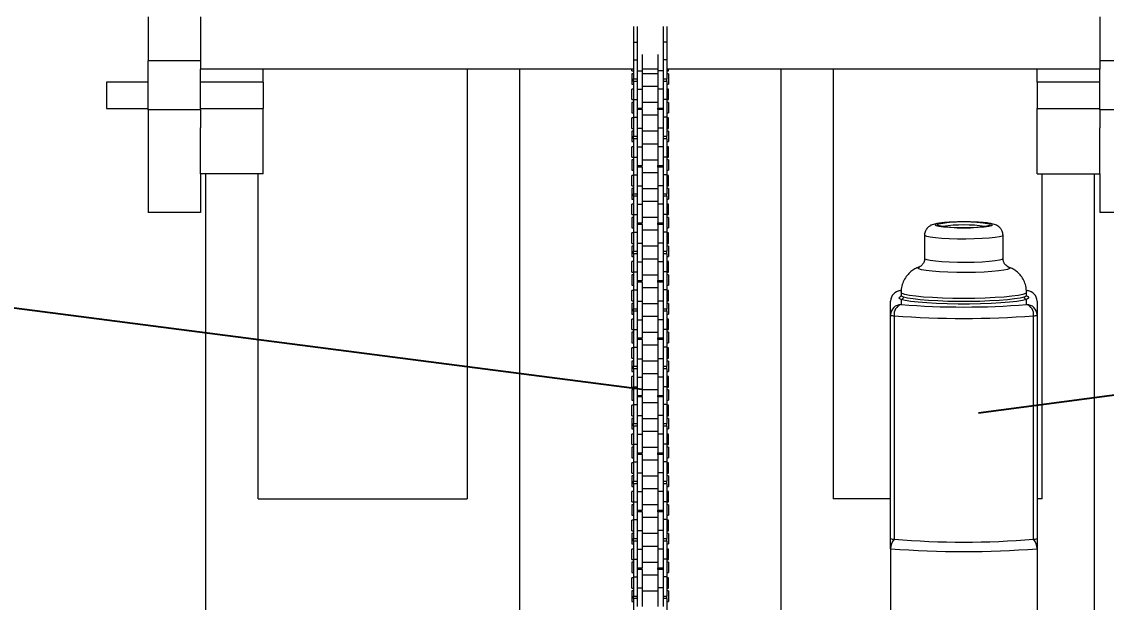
# Model space of a CAD drawing. Header units: millimetres. Extents: x -250 to 3947, y -1468 to 870.
# Drawn here: x -65.5 to 38.3, y 557.5 to 613.1 of the extents above; entities that cross this region are included whole.
import ezdxf

# ---------------------------------------------------------------- set-up
doc = ezdxf.new("R2010")
doc.units = ezdxf.units.MM
doc.header["$PDSIZE"] = -1
doc.styles.get("Standard").update_dxf_attribs({"font": 'times_0.ttf'})
doc.dimstyles.new('ISO-25', dxfattribs={"dimtxt": 2.5, "dimasz": 2.5, "dimexe": 1.25, "dimexo": 0.625, "dimtad": 1, "dimtxsty": 'Standard', "dimcen": 2.5, "dimadec": 0, "dimazin": 0, "dimtfac": 1, "dimtmove": 0, "dimatfit": 3, "dimfxl": 1, "dimarcsym": 0})

# ---------------------------------------------------------------- blocks, each defined once
blk = doc.blocks.new('*D6')
at = {"color": 0, "lineweight": -2}
for p, q in [((-46.86, 747.41), (239.99, 747.41)), ((238.99, 744.11), (238.99, 631.12)), ((238.99, 510.71), (238.99, 623.71)), ((-46.86, 507.41), (239.99, 507.41))]:
    blk.add_line(p, q, dxfattribs=at)
at = {"color": 0}
for points in [[(238.44, 744.11), (239.54, 744.11), (238.99, 747.41)], [(238.44, 510.71), (239.54, 510.71), (238.99, 507.41)]]:
    blk.add_solid(points, dxfattribs=at)
at = {"layer": 'Defpoints', "color": 0}
for p in [(-47.86, 747.41), (238.99, 747.41), (-47.86, 507.41)]:
    blk.add_point(p, dxfattribs=at)
at = {"color": 0, "insert": (238.99, 627.41), "char_height": 3.5, "attachment_point": 5}
blk.add_mtext('1200,00', dxfattribs=at)

msp = doc.modelspace()

# ---------------------------------------------------------------- linework, layer by layer
at = {"color": 7, "linetype": 'Continuous', "lineweight": 15}
for p, q in [((-53.3617, 613.5118), (-53.3617, 609.3134)), ((-48.3617, 613.5118), (-48.3617, 608.5118)), ((37.6383, 613.5118), (37.6383, 608.5118)), ((-6.9617, 612.5959), (-6.9617, 611.1062)), ((-6.6117, 612.5959), (-6.6117, 611.1062)), ((-4.1117, 612.5959), (-4.1117, 611.1062)), ((-3.7617, 612.5959), (-3.7617, 611.1062)), ((-6.9617, 611.1062), (-6.6117, 611.1062)), ((-6.9617, 611.1062), (-6.9617, 609.4127)), ((-6.6117, 611.1062), (-6.6117, 609.6127)), ((-3.7617, 611.1062), (-4.1117, 611.1062)), ((-4.1117, 611.1062), (-4.1117, 609.6127)), ((-3.7617, 611.1062), (-3.7617, 609.4127)), ((-48.3617, 609.3134), (-53.3617, 609.3134)), ((-53.3617, 604.615), (-53.3617, 609.3134)), ((-6.9617, 609.4127), (-6.9617, 607.5949)), ((-6.9617, 609.4127), (-6.6117, 609.4127)), ((-6.6117, 609.6127), (-6.6117, 608.3585)), ((-6.1117, 609.9077), (-6.1117, 608.3585)), ((-4.6117, 609.9077), (-4.6117, 608.3585)), ((-4.1117, 609.6127), (-4.1117, 608.3585)), ((-3.7617, 609.4127), (-4.1117, 609.4127)), ((-3.7617, 609.4127), (-3.7617, 607.5949)), ((42.6383, 609.3134), (37.6383, 609.3134)), ((-48.3617, 604.615), (-48.3617, 608.5118)), ((-6.9617, 608.5118), (-48.3617, 608.5118)), ((-42.3617, 607.2618), (-42.3617, 608.5118)), ((-22.8617, 608.5118), (-22.8617, 567.4115)), ((-17.8617, 608.5118), (-17.8617, 548.1589)), ((-7.1117, 608.3449), (-7.1117, 608.5118)), ((-7.1117, 608.3449), (-6.9617, 608.3449)), ((-6.9617, 608.0797), (-7.1117, 608.0797)), ((-7.1117, 608.0797), (-7.1117, 607.0797)), ((-6.6117, 608.3585), (-6.1117, 608.3585)), ((-6.6117, 608.3585), (-6.6117, 606.5813)), ((-4.6117, 608.5118), (-6.1117, 608.5118)), ((-6.1117, 608.3585), (-6.1117, 606.5813)), ((-6.1117, 608.0949), (-4.6117, 608.0949)), ((-4.1117, 608.3585), (-4.6117, 608.3585)), ((-4.6117, 608.3585), (-4.6117, 606.5813)), ((-4.1117, 608.3585), (-4.1117, 606.5813)), ((37.6383, 608.5118), (-3.7617, 608.5118)), ((-3.7617, 608.3449), (-3.6117, 608.3449)), ((-3.6117, 608.0797), (-3.7617, 608.0797)), ((-3.6117, 608.3449), (-3.6117, 608.5118)), ((-3.6117, 608.0797), (-3.6117, 607.0797)), ((7.1383, 608.5118), (7.1383, 548.1589)), ((12.1383, 608.5118), (12.1383, 567.4115)), ((31.6383, 607.2618), (31.6383, 608.5118)), ((37.6383, 604.615), (37.6383, 608.5118)), ((-53.3617, 607.2618), (-57.3617, 607.2618)), ((-57.3617, 607.2618), (-57.3617, 604.7618)), ((-42.3617, 607.2618), (-48.3617, 607.2618)), ((-42.3617, 607.2618), (-42.3617, 604.7618)), ((-7.1117, 607.0797), (-6.9617, 607.0797)), ((-6.9617, 607.5949), (-6.6117, 607.5949)), ((-6.9617, 607.3449), (-6.9617, 607.5949)), ((-6.6117, 607.3449), (-6.9617, 607.3449)), ((-6.9617, 607.3449), (-6.9617, 605.6062)), ((-4.6117, 606.8449), (-6.1117, 606.8449)), ((-4.1117, 607.5949), (-3.7617, 607.5949)), ((-3.7617, 607.3449), (-4.1117, 607.3449)), ((-3.7617, 607.3449), (-3.7617, 607.5949)), ((-3.7617, 607.3449), (-3.7617, 605.6062)), ((-3.7617, 607.0797), (-3.6117, 607.0797)), ((37.6383, 607.2618), (31.6383, 607.2618)), ((31.6383, 607.2618), (31.6383, 604.7618)), ((-6.9617, 606.5949), (-7.1117, 606.5949)), ((-7.1117, 605.5949), (-7.1117, 606.5949)), ((-6.6117, 606.5813), (-6.6117, 605.3354)), ((-6.6117, 606.5813), (-6.1117, 606.5813)), ((-6.1117, 606.5813), (-6.1117, 604.7949)), ((-4.1117, 606.5813), (-4.6117, 606.5813)), ((-4.6117, 606.5813), (-4.6117, 604.7949)), ((-4.1117, 606.5813), (-4.1117, 605.3354)), ((-3.6117, 606.5949), (-3.7617, 606.5949)), ((-3.6117, 605.5949), (-3.6117, 606.5949)), ((-57.3617, 604.7618), (-53.3617, 604.7618)), ((-48.3617, 604.7618), (-42.3617, 604.7618)), ((-42.3617, 598.5118), (-42.3617, 604.7618)), ((-7.1117, 605.5949), (-6.9617, 605.5949)), ((-6.9617, 605.3297), (-7.1117, 605.3297)), ((-7.1117, 605.3297), (-7.1117, 604.3297)), ((-6.9617, 605.6062), (-6.6117, 605.6062)), ((-6.9617, 605.6062), (-6.9617, 603.9127)), ((-6.6117, 605.3354), (-6.6117, 604.1127)), ((-6.6117, 604.7949), (-6.1117, 604.7949)), ((-6.1117, 605.3449), (-4.6117, 605.3449)), ((-6.1117, 604.6449), (-6.1117, 604.7949)), ((-4.6117, 604.7949), (-4.1117, 604.7949)), ((-4.6117, 604.6449), (-4.6117, 604.7949)), ((-3.7617, 605.6062), (-4.1117, 605.6062)), ((-4.1117, 605.3354), (-4.1117, 604.1127)), ((-3.7617, 605.6062), (-3.7617, 603.9127)), ((-3.7617, 605.5949), (-3.6117, 605.5949)), ((-3.6117, 605.3297), (-3.7617, 605.3297)), ((-3.6117, 605.3297), (-3.6117, 604.3297)), ((31.6383, 604.7618), (37.6383, 604.7618)), ((31.6383, 598.5118), (31.6383, 604.7618)), ((-48.3617, 604.615), (-53.3617, 604.615)), ((-53.3617, 604.615), (-53.3617, 594.798)), ((-48.3617, 604.615), (-48.3617, 602.8964)), ((-7.1117, 604.3297), (-6.9617, 604.3297)), ((-6.9617, 603.8449), (-7.1117, 603.8449)), ((-7.1117, 602.8449), (-7.1117, 603.8449)), ((-6.9617, 603.9127), (-6.9617, 602.0949)), ((-6.9617, 603.9127), (-6.6117, 603.9127)), ((-6.1117, 604.6449), (-6.6117, 604.6449)), ((-6.6117, 604.1127), (-6.6117, 602.8585)), ((-6.1117, 604.6449), (-6.1117, 602.8585)), ((-4.6117, 604.0949), (-6.1117, 604.0949)), ((-4.1117, 604.6449), (-4.6117, 604.6449)), ((-4.6117, 604.6449), (-4.6117, 602.8585)), ((-4.1117, 604.1127), (-4.1117, 602.8585)), ((-3.7617, 603.9127), (-4.1117, 603.9127)), ((-3.7617, 604.3297), (-3.6117, 604.3297)), ((-3.7617, 603.9127), (-3.7617, 602.0949)), ((-3.6117, 603.8449), (-3.7617, 603.8449)), ((-3.6117, 602.8449), (-3.6117, 603.8449)), ((42.6383, 604.615), (37.6383, 604.615)), ((37.6383, 604.615), (37.6383, 602.8964)), ((-48.3617, 598.5118), (-48.3617, 602.8964)), ((-7.1117, 602.8449), (-6.9617, 602.8449)), ((-6.6117, 602.8585), (-6.1117, 602.8585)), ((-6.6117, 602.8585), (-6.6117, 601.0813)), ((-6.1117, 602.8585), (-6.1117, 601.0813)), ((-4.1117, 602.8585), (-4.6117, 602.8585)), ((-4.6117, 602.8585), (-4.6117, 601.0813)), ((-4.1117, 602.8585), (-4.1117, 601.0813)), ((-3.7617, 602.8449), (-3.6117, 602.8449)), ((37.6383, 598.5118), (37.6383, 602.8964)), ((-6.9617, 602.5822), (-7.1117, 602.5822)), ((-7.1117, 602.5822), (-7.1117, 601.5822)), ((-6.9617, 602.0949), (-6.6117, 602.0949)), ((-6.9617, 601.8449), (-6.9617, 602.0949)), ((-6.6117, 601.8449), (-6.9617, 601.8449)), ((-6.9617, 601.8449), (-6.9617, 600.1061)), ((-6.1117, 602.5949), (-4.6117, 602.5949)), ((-4.1117, 602.0949), (-3.7617, 602.0949)), ((-3.7617, 601.8449), (-4.1117, 601.8449)), ((-3.6117, 602.5822), (-3.7617, 602.5822)), ((-3.7617, 601.8449), (-3.7617, 602.0949)), ((-3.7617, 601.8449), (-3.7617, 600.1061)), ((-3.6117, 602.5822), (-3.6117, 601.5822)), ((-7.1117, 601.5822), (-6.9617, 601.5822)), ((-6.9617, 601.0949), (-7.1117, 601.0949)), ((-7.1117, 600.0949), (-7.1117, 601.0949)), ((-6.6117, 601.0813), (-6.6117, 599.8354)), ((-6.6117, 601.0813), (-6.1117, 601.0813)), ((-4.6117, 601.3449), (-6.1117, 601.3449)), ((-6.1117, 601.0813), (-6.1117, 599.2949)), ((-4.1117, 601.0813), (-4.6117, 601.0813)), ((-4.6117, 601.0813), (-4.6117, 599.2949)), ((-4.1117, 601.0813), (-4.1117, 599.8354)), ((-3.7617, 601.5822), (-3.6117, 601.5822)), ((-3.6117, 601.0949), (-3.7617, 601.0949)), ((-3.6117, 600.0949), (-3.6117, 601.0949)), ((-7.1117, 600.0949), (-6.9617, 600.0949)), ((-6.9617, 599.8322), (-7.1117, 599.8322)), ((-7.1117, 599.8322), (-7.1117, 598.8322)), ((-6.9617, 600.1061), (-6.6117, 600.1061)), ((-6.9617, 600.1061), (-6.9617, 598.4127)), ((-6.6117, 599.8354), (-6.6117, 598.6127)), ((-6.1117, 599.8449), (-4.6117, 599.8449)), ((-3.7617, 600.1061), (-4.1117, 600.1061)), ((-4.1117, 599.8354), (-4.1117, 598.6127)), ((-3.7617, 600.1061), (-3.7617, 598.4127)), ((-3.7617, 600.0949), (-3.6117, 600.0949)), ((-3.6117, 599.8322), (-3.7617, 599.8322)), ((-3.6117, 599.8322), (-3.6117, 598.8322)), ((-7.1117, 598.8322), (-6.9617, 598.8322)), ((-6.6117, 599.2949), (-6.1117, 599.2949)), ((-6.1117, 599.1449), (-6.6117, 599.1449)), ((-6.6117, 598.6127), (-6.6117, 597.3586)), ((-6.1117, 599.1449), (-6.1117, 599.2949)), ((-6.1117, 599.1449), (-6.1117, 597.3586)), ((-4.6117, 598.5949), (-6.1117, 598.5949)), ((-4.6117, 599.2949), (-4.1117, 599.2949)), ((-4.6117, 599.1449), (-4.6117, 599.2949)), ((-4.1117, 599.1449), (-4.6117, 599.1449)), ((-4.6117, 599.1449), (-4.6117, 597.3586)), ((-4.1117, 598.6127), (-4.1117, 597.3586)), ((-3.7617, 598.8322), (-3.6117, 598.8322)), ((-48.3617, 598.5118), (-48.3617, 594.798)), ((-42.3617, 598.5118), (-48.3617, 598.5118)), ((-47.8617, 507.4115), (-47.8617, 598.5118)), ((-42.8617, 567.4115), (-42.8617, 598.5118)), ((-6.9617, 598.3449), (-7.1117, 598.3449)), ((-7.1117, 597.3449), (-7.1117, 598.3449)), ((-6.9617, 598.4127), (-6.9617, 596.5949)), ((-6.9617, 598.4127), (-6.6117, 598.4127)), ((-3.7617, 598.4127), (-4.1117, 598.4127)), ((-3.7617, 598.4127), (-3.7617, 596.5949)), ((-3.6117, 598.3449), (-3.7617, 598.3449)), ((-3.6117, 597.3449), (-3.6117, 598.3449)), ((31.6383, 598.5118), (37.6383, 598.5118)), ((32.1383, 567.4115), (32.1383, 598.5118)), ((37.1383, 543.1666), (37.1383, 598.5118)), ((37.6383, 598.5118), (37.6383, 594.798)), ((-7.1117, 597.3449), (-6.9617, 597.3449)), ((-6.9617, 597.0822), (-7.1117, 597.0822)), ((-7.1117, 597.0822), (-7.1117, 596.0822)), ((-6.9617, 596.5949), (-6.6117, 596.5949)), ((-6.9617, 596.3449), (-6.9617, 596.5949)), ((-6.6117, 597.3586), (-6.1117, 597.3586)), ((-6.6117, 597.3586), (-6.6117, 595.5813)), ((-6.1117, 597.3586), (-6.1117, 595.5813)), ((-6.1117, 597.0949), (-4.6117, 597.0949)), ((-4.1117, 597.3586), (-4.6117, 597.3586)), ((-4.6117, 597.3586), (-4.6117, 595.5813)), ((-4.1117, 597.3586), (-4.1117, 595.5813)), ((-4.1117, 596.5949), (-3.7617, 596.5949)), ((-3.7617, 597.3449), (-3.6117, 597.3449)), ((-3.6117, 597.0822), (-3.7617, 597.0822)), ((-3.7617, 596.3449), (-3.7617, 596.5949)), ((-3.6117, 597.0822), (-3.6117, 596.0822)), ((-7.1117, 596.0822), (-6.9617, 596.0822)), ((-6.9617, 595.5949), (-7.1117, 595.5949)), ((-7.1117, 594.5949), (-7.1117, 595.5949)), ((-6.6117, 596.3449), (-6.9617, 596.3449)), ((-6.9617, 596.3449), (-6.9617, 594.6061)), ((-6.6117, 595.5813), (-6.6117, 594.3354)), ((-6.6117, 595.5813), (-6.1117, 595.5813)), ((-4.6117, 595.8449), (-6.1117, 595.8449)), ((-6.1117, 595.5813), (-6.1117, 593.7949)), ((-4.1117, 595.5813), (-4.6117, 595.5813)), ((-4.6117, 595.5813), (-4.6117, 593.7949)), ((-3.7617, 596.3449), (-4.1117, 596.3449)), ((-4.1117, 595.5813), (-4.1117, 594.3354)), ((-3.7617, 596.3449), (-3.7617, 594.6061)), ((-3.7617, 596.0822), (-3.6117, 596.0822)), ((-3.6117, 595.5949), (-3.7617, 595.5949)), ((-3.6117, 594.5949), (-3.6117, 595.5949)), ((-48.3617, 594.798), (-53.3617, 594.798)), ((-7.1117, 594.5949), (-6.9617, 594.5949)), ((-6.9617, 594.6061), (-6.6117, 594.6061)), ((-6.9617, 594.6061), (-6.9617, 592.9127)), ((-3.7617, 594.6061), (-4.1117, 594.6061)), ((-3.7617, 594.6061), (-3.7617, 592.9127)), ((-3.7617, 594.5949), (-3.6117, 594.5949)), ((42.6383, 594.798), (37.6383, 594.798)), ((-6.9617, 594.3322), (-7.1117, 594.3322)), ((-7.1117, 594.3322), (-7.1117, 593.3322)), ((-6.6117, 594.3354), (-6.6117, 593.1127)), ((-6.6117, 593.7949), (-6.1117, 593.7949)), ((-6.1117, 593.6449), (-6.6117, 593.6449)), ((-6.1117, 594.3449), (-4.6117, 594.3449)), ((-6.1117, 593.6449), (-6.1117, 593.7949)), ((-6.1117, 593.6449), (-6.1117, 591.8585)), ((-4.6117, 593.7949), (-4.1117, 593.7949)), ((-4.6117, 593.6449), (-4.6117, 593.7949)), ((-4.1117, 593.6449), (-4.6117, 593.6449)), ((-4.6117, 593.6449), (-4.6117, 591.8585)), ((-4.1117, 594.3354), (-4.1117, 593.1127)), ((-3.6117, 594.3322), (-3.7617, 594.3322)), ((-3.6117, 594.3322), (-3.6117, 593.3322)), ((-7.1117, 593.3322), (-6.9617, 593.3322)), ((-6.9617, 592.8449), (-7.1117, 592.8449)), ((-7.1117, 591.8449), (-7.1117, 592.8449)), ((-6.9617, 592.9127), (-6.9617, 591.0949)), ((-6.9617, 592.9127), (-6.6117, 592.9127)), ((-6.6117, 593.1127), (-6.6117, 591.8585)), ((-4.6117, 593.0949), (-6.1117, 593.0949)), ((-4.1117, 593.1127), (-4.1117, 591.8585)), ((-3.7617, 592.9127), (-4.1117, 592.9127)), ((-3.7617, 593.3322), (-3.6117, 593.3322)), ((-3.7617, 592.9127), (-3.7617, 591.0949)), ((-3.6117, 592.8449), (-3.7617, 592.8449)), ((-3.6117, 591.8449), (-3.6117, 592.8449)), ((20.8883, 592.6242), (20.8883, 590.4168)), ((28.3883, 590.4168), (28.3883, 592.6242)), ((-7.1117, 591.8449), (-6.9617, 591.8449)), ((-6.9617, 591.5822), (-7.1117, 591.5822)), ((-7.1117, 591.5822), (-7.1117, 590.5822)), ((-6.6117, 591.8585), (-6.1117, 591.8585)), ((-6.6117, 591.8585), (-6.6117, 590.0813)), ((-6.1117, 591.8585), (-6.1117, 590.0813)), ((-6.1117, 591.5949), (-4.6117, 591.5949)), ((-4.1117, 591.8585), (-4.6117, 591.8585)), ((-4.6117, 591.8585), (-4.6117, 590.0813)), ((-4.1117, 591.8585), (-4.1117, 590.0813)), ((-3.7617, 591.8449), (-3.6117, 591.8449)), ((-3.6117, 591.5822), (-3.7617, 591.5822)), ((-3.6117, 591.5822), (-3.6117, 590.5822)), ((-7.1117, 590.5822), (-6.9617, 590.5822)), ((-6.9617, 591.0949), (-6.6117, 591.0949)), ((-6.9617, 590.8449), (-6.9617, 591.0949)), ((-6.6117, 590.8449), (-6.9617, 590.8449)), ((-6.9617, 590.8449), (-6.9617, 589.1062)), ((-4.6117, 590.3449), (-6.1117, 590.3449)), ((-4.1117, 591.0949), (-3.7617, 591.0949)), ((-3.7617, 590.8449), (-4.1117, 590.8449)), ((-3.7617, 590.8449), (-3.7617, 591.0949)), ((-3.7617, 590.8449), (-3.7617, 589.1062)), ((-3.7617, 590.5822), (-3.6117, 590.5822)), ((-6.9617, 590.0949), (-7.1117, 590.0949)), ((-7.1117, 589.0949), (-7.1117, 590.0949)), ((-6.6117, 590.0813), (-6.1117, 590.0813)), ((-6.6117, 590.0813), (-6.6117, 588.8354)), ((-6.1117, 590.0813), (-6.1117, 588.2949)), ((-4.1117, 590.0813), (-4.6117, 590.0813)), ((-4.6117, 590.0813), (-4.6117, 588.2949)), ((-4.1117, 590.0813), (-4.1117, 588.8354)), ((-3.6117, 590.0949), (-3.7617, 590.0949)), ((-3.6117, 589.0949), (-3.6117, 590.0949)), ((20.3481, 589.5809), (20.4288, 589.6118)), ((28.8606, 589.6075), (28.9164, 589.5862)), ((-7.1117, 589.0949), (-6.9617, 589.0949)), ((-6.9617, 588.8322), (-7.1117, 588.8322)), ((-7.1117, 588.8322), (-7.1117, 587.8322)), ((-6.9617, 589.1062), (-6.6117, 589.1062)), ((-6.9617, 589.1062), (-6.9617, 587.4127)), ((-6.6117, 588.8354), (-6.6117, 587.4127)), ((-6.6117, 588.2949), (-6.1117, 588.2949)), ((-6.1117, 588.8449), (-4.6117, 588.8449)), ((-6.1117, 588.1449), (-6.1117, 588.2949)), ((-4.6117, 588.2949), (-4.1117, 588.2949)), ((-4.6117, 588.1449), (-4.6117, 588.2949)), ((-3.7617, 589.1062), (-4.1117, 589.1062)), ((-4.1117, 588.8354), (-4.1117, 587.4127)), ((-3.7617, 589.1062), (-3.7617, 587.4127)), ((-3.7617, 589.0949), (-3.6117, 589.0949)), ((-3.6117, 588.8322), (-3.7617, 588.8322)), ((-3.6117, 588.8322), (-3.6117, 587.8322)), ((-7.1117, 587.8322), (-6.9617, 587.8322)), ((-6.9617, 587.3449), (-7.1117, 587.3449)), ((-7.1117, 586.3449), (-7.1117, 587.3449)), ((-6.9617, 587.4127), (-6.9617, 585.5949)), ((-6.9617, 587.4127), (-6.6117, 587.4127)), ((-6.1117, 588.1449), (-6.6117, 588.1449)), ((-6.6117, 587.4127), (-6.6117, 586.3084)), ((-6.1117, 588.1449), (-6.1117, 586.3084)), ((-4.6117, 587.5949), (-6.1117, 587.5949)), ((-4.1117, 588.1449), (-4.6117, 588.1449)), ((-4.6117, 588.1449), (-4.6117, 586.3084)), ((-4.1117, 587.4127), (-4.1117, 586.3084)), ((-3.7617, 587.4127), (-4.1117, 587.4127)), ((-3.7617, 587.8322), (-3.6117, 587.8322)), ((-3.7617, 587.4127), (-3.7617, 585.5949)), ((-3.6117, 587.3449), (-3.7617, 587.3449)), ((-3.6117, 586.3449), (-3.6117, 587.3449)), ((18.55, 587.3196), (18.6383, 587.3186)), ((18.6383, 587.1637), (18.6383, 586.8809)), ((30.6383, 587.3186), (30.7266, 587.3196)), ((30.6383, 586.8809), (30.6383, 587.1637)), ((-7.1117, 586.3449), (-6.9617, 586.3449)), ((-6.9617, 586.0822), (-7.1117, 586.0822)), ((-7.1117, 586.0822), (-7.1117, 585.0822)), ((-6.6117, 586.3084), (-6.1117, 586.3084)), ((-6.6117, 586.3084), (-6.6117, 584.5328)), ((-6.1117, 586.3084), (-6.1117, 584.5328)), ((-6.1117, 586.0949), (-4.6117, 586.0949)), ((-4.1117, 586.3084), (-4.6117, 586.3084)), ((-4.6117, 586.3084), (-4.6117, 584.5328)), ((-4.1117, 586.3084), (-4.1117, 584.5328)), ((-3.7617, 586.3449), (-3.6117, 586.3449)), ((-3.6117, 586.0822), (-3.7617, 586.0822)), ((-3.6117, 586.0822), (-3.6117, 585.0822)), ((17.6383, 584.9938), (17.6383, 586.3235)), ((18.6383, 586.4803), (18.6383, 585.9889)), ((30.6383, 585.9889), (30.6383, 586.4803)), ((31.6383, 586.3235), (31.6383, 584.9938)), ((-7.1117, 585.0822), (-6.9617, 585.0822)), ((-6.9617, 585.5949), (-6.6117, 585.5949)), ((-6.9617, 585.3474), (-6.9617, 585.5949)), ((-6.6117, 585.3474), (-6.9617, 585.3474)), ((-6.9617, 585.3474), (-6.9617, 583.6086)), ((-4.1117, 585.5949), (-3.7617, 585.5949)), ((-3.7617, 585.3474), (-4.1117, 585.3474)), ((-3.7617, 585.3474), (-3.7617, 585.5949)), ((-3.7617, 585.3474), (-3.7617, 583.6086)), ((-3.7617, 585.0822), (-3.6117, 585.0822)), ((-6.9617, 584.5974), (-7.1117, 584.5974)), ((-7.1117, 583.5974), (-7.1117, 584.5974)), ((-6.6117, 584.5328), (-6.1117, 584.5328)), ((-6.6117, 584.5328), (-6.6117, 583.3378)), ((-4.6117, 584.8474), (-6.1117, 584.8474)), ((-6.1117, 584.5328), (-6.1117, 582.7974)), ((-4.1117, 584.5328), (-4.6117, 584.5328)), ((-4.6117, 584.5328), (-4.6117, 582.7974)), ((-4.1117, 584.5328), (-4.1117, 583.3378)), ((-3.6117, 584.5974), (-3.7617, 584.5974)), ((-3.6117, 583.5974), (-3.6117, 584.5974)), ((17.6383, 563.5996), (17.6383, 584.9938)), ((17.9716, 584.9199), (17.9716, 563.5258)), ((31.305, 563.5258), (31.305, 584.9199)), ((31.6383, 584.9938), (31.6383, 563.5996)), ((-7.1117, 583.5974), (-6.9617, 583.5974)), ((-6.9617, 583.3322), (-7.1117, 583.3322)), ((-7.1117, 583.3322), (-7.1117, 582.3322)), ((-6.9617, 583.6086), (-6.6117, 583.6086)), ((-6.9617, 583.6086), (-6.9617, 581.9151)), ((-6.6117, 583.3378), (-6.6117, 581.9151)), ((-6.1117, 583.3474), (-4.6117, 583.3474)), ((-3.7617, 583.6086), (-4.1117, 583.6086)), ((-4.1117, 583.3378), (-4.1117, 581.9151)), ((-3.7617, 583.6086), (-3.7617, 581.9151)), ((-3.7617, 583.5974), (-3.6117, 583.5974)), ((-3.6117, 583.3322), (-3.7617, 583.3322)), ((-3.6117, 583.3322), (-3.6117, 582.3322)), ((-7.1117, 582.3322), (-6.9617, 582.3322)), ((-6.6117, 582.7974), (-6.1117, 582.7974)), ((-6.1117, 582.6474), (-6.6117, 582.6474)), ((-6.1117, 582.6474), (-6.1117, 582.7974)), ((-6.1117, 582.6474), (-6.1117, 580.8108)), ((-4.6117, 582.0974), (-6.1117, 582.0974)), ((-4.6117, 582.7974), (-4.1117, 582.7974)), ((-4.6117, 582.6474), (-4.6117, 582.7974)), ((-4.1117, 582.6474), (-4.6117, 582.6474)), ((-4.6117, 582.6474), (-4.6117, 580.8108)), ((-3.7617, 582.3322), (-3.6117, 582.3322)), ((-6.9617, 581.8474), (-7.1117, 581.8474)), ((-7.1117, 580.8474), (-7.1117, 581.8474)), ((-6.9617, 581.9151), (-6.9617, 580.0974)), ((-6.9617, 581.9151), (-6.6117, 581.9151)), ((-6.6117, 581.9151), (-6.6117, 580.8108)), ((-4.1117, 581.9151), (-4.1117, 580.8108)), ((-3.7617, 581.9151), (-4.1117, 581.9151)), ((-3.7617, 581.9151), (-3.7617, 580.0974)), ((-3.6117, 581.8474), (-3.7617, 581.8474)), ((-3.6117, 580.8474), (-3.6117, 581.8474)), ((-7.1117, 580.8474), (-6.9617, 580.8474)), ((-6.9617, 580.5822), (-7.1117, 580.5822)), ((-7.1117, 580.5822), (-7.1117, 579.5822)), ((-6.9617, 580.0974), (-6.6117, 580.0974)), ((-6.9617, 579.8498), (-6.9617, 580.0974)), ((-6.6117, 580.8108), (-6.1117, 580.8108)), ((-6.6117, 580.8108), (-6.6117, 579.0352)), ((-6.1117, 580.8108), (-6.1117, 579.0352)), ((-6.1117, 580.5974), (-4.6117, 580.5974)), ((-4.1117, 580.8108), (-4.6117, 580.8108)), ((-4.6117, 580.8108), (-4.6117, 579.0352)), ((-4.1117, 580.8108), (-4.1117, 579.0352)), ((-4.1117, 580.0974), (-3.7617, 580.0974)), ((-3.7617, 580.8474), (-3.6117, 580.8474)), ((-3.6117, 580.5822), (-3.7617, 580.5822)), ((-3.7617, 579.8498), (-3.7617, 580.0974)), ((-3.6117, 580.5822), (-3.6117, 579.5822)), ((-7.1117, 579.5822), (-6.9617, 579.5822)), ((-6.9617, 579.0998), (-7.1117, 579.0998)), ((-7.1117, 578.0998), (-7.1117, 579.0998)), ((-6.6117, 579.8498), (-6.9617, 579.8498)), ((-6.9617, 579.8498), (-6.9617, 578.1215)), ((-6.6117, 579.0352), (-6.1117, 579.0352)), ((-6.6117, 579.0352), (-6.6117, 577.8499)), ((-4.6117, 579.3498), (-6.1117, 579.3498)), ((-6.1117, 579.0352), (-6.1117, 577.2998)), ((-4.1117, 579.0352), (-4.6117, 579.0352)), ((-4.6117, 579.0352), (-4.6117, 577.2998)), ((-3.7617, 579.8498), (-4.1117, 579.8498)), ((-4.1117, 579.0352), (-4.1117, 577.8499)), ((-3.7617, 579.8498), (-3.7617, 578.1215)), ((-3.7617, 579.5822), (-3.6117, 579.5822)), ((-3.6117, 579.0998), (-3.7617, 579.0998)), ((-3.6117, 578.0998), (-3.6117, 579.0998)), ((-7.1117, 578.0998), (-6.9617, 578.0998)), ((-6.9617, 577.8322), (-7.1117, 577.8322)), ((-7.1117, 577.8322), (-7.1117, 576.8322)), ((-6.9617, 578.1215), (-6.6117, 578.1215)), ((-6.9617, 578.1215), (-6.9617, 576.4278)), ((-6.6117, 577.8499), (-6.6117, 576.6271)), ((-6.1117, 577.8498), (-4.6117, 577.8498)), ((-3.7617, 578.1215), (-4.1117, 578.1215)), ((-4.1117, 577.8499), (-4.1117, 576.6271)), ((-3.7617, 578.1215), (-3.7617, 576.4278)), ((-3.7617, 578.0998), (-3.6117, 578.0998)), ((-3.6117, 577.8322), (-3.7617, 577.8322)), ((-3.6117, 577.8322), (-3.6117, 576.8322)), ((-7.1117, 576.8322), (-6.9617, 576.8322)), ((-6.6117, 577.2998), (-6.1117, 577.2998)), ((-6.1117, 577.1499), (-6.6117, 577.1499)), ((-6.1117, 577.1499), (-6.1117, 577.2998)), ((-6.1117, 577.1499), (-6.1117, 575.3745)), ((-4.6117, 577.2998), (-4.1117, 577.2998)), ((-4.6117, 577.1499), (-4.6117, 577.2998)), ((-4.1117, 577.1499), (-4.6117, 577.1499)), ((-4.6117, 577.1499), (-4.6117, 575.3745)), ((-3.7617, 576.8322), (-3.6117, 576.8322)), ((-6.9617, 576.3499), (-7.1117, 576.3499)), ((-7.1117, 575.3499), (-7.1117, 576.3499)), ((-6.9617, 576.4278), (-6.6117, 576.4278)), ((-6.9617, 576.4278), (-6.9617, 574.5999)), ((-6.6117, 576.6271), (-6.6117, 575.3745)), ((-4.6117, 576.5999), (-6.1117, 576.5999)), ((-4.1117, 576.6271), (-4.1117, 575.3745)), ((-3.7617, 576.4278), (-4.1117, 576.4278)), ((-3.7617, 576.4278), (-3.7617, 574.5999)), ((-3.6117, 576.3499), (-3.7617, 576.3499)), ((-3.6117, 575.3499), (-3.6117, 576.3499)), ((-7.1117, 575.3499), (-6.9617, 575.3499)), ((-6.9617, 575.0846), (-7.1117, 575.0846)), ((-7.1117, 575.0846), (-7.1117, 574.0846)), ((-6.6117, 575.3745), (-6.1117, 575.3745)), ((-6.6117, 575.3745), (-6.6117, 573.5973)), ((-6.1117, 575.3745), (-6.1117, 573.5973)), ((-6.1117, 575.0999), (-4.6117, 575.0999)), ((-4.1117, 575.3745), (-4.6117, 575.3745)), ((-4.6117, 575.3745), (-4.6117, 573.5973)), ((-4.1117, 575.3745), (-4.1117, 573.5973)), ((-3.7617, 575.3499), (-3.6117, 575.3499)), ((-3.6117, 575.0846), (-3.7617, 575.0846)), ((-3.6117, 575.0846), (-3.6117, 574.0846)), ((-7.1117, 574.0846), (-6.9617, 574.0846)), ((-6.9617, 574.5999), (-6.6117, 574.5999)), ((-6.9617, 574.35), (-6.9617, 574.5999)), ((-6.6117, 574.35), (-6.9617, 574.35)), ((-6.9617, 574.35), (-6.9617, 572.6217)), ((-4.6117, 573.85), (-6.1117, 573.85)), ((-4.1117, 574.5999), (-3.7617, 574.5999)), ((-3.7617, 574.35), (-4.1117, 574.35)), ((-3.7617, 574.35), (-3.7617, 574.5999)), ((-3.7617, 574.35), (-3.7617, 572.6217)), ((-3.7617, 574.0846), (-3.6117, 574.0846)), ((-6.9617, 573.6), (-7.1117, 573.6)), ((-7.1117, 572.6), (-7.1117, 573.6)), ((-7.1117, 572.6), (-6.9617, 572.6)), ((-6.9617, 572.6217), (-6.6117, 572.6217)), ((-6.9617, 572.6217), (-6.9617, 570.928)), ((-6.6117, 573.5973), (-6.1117, 573.5973)), ((-6.6117, 573.5973), (-6.6117, 572.3346)), ((-6.1117, 573.5973), (-6.1117, 571.8)), ((-4.1117, 573.5973), (-4.6117, 573.5973)), ((-4.6117, 573.5973), (-4.6117, 571.8)), ((-4.1117, 573.5973), (-4.1117, 572.3346)), ((-3.7617, 572.6217), (-4.1117, 572.6217)), ((-3.6117, 573.6), (-3.7617, 573.6)), ((-3.7617, 572.6217), (-3.7617, 570.928)), ((-3.7617, 572.6), (-3.6117, 572.6)), ((-3.6117, 572.6), (-3.6117, 573.6)), ((-6.9617, 572.3346), (-7.1117, 572.3346)), ((-7.1117, 572.3346), (-7.1117, 571.3346)), ((-6.6117, 572.3346), (-6.6117, 571.1274)), ((-6.6117, 571.8), (-6.1117, 571.8)), ((-6.1117, 571.6501), (-6.6117, 571.6501)), ((-6.1117, 572.35), (-4.6117, 572.35)), ((-6.1117, 571.6501), (-6.1117, 571.8)), ((-6.1117, 571.6501), (-6.1117, 569.8747)), ((-4.6117, 571.8), (-4.1117, 571.8)), ((-4.6117, 571.6501), (-4.6117, 571.8)), ((-4.1117, 571.6501), (-4.6117, 571.6501)), ((-4.6117, 571.6501), (-4.6117, 569.8747)), ((-4.1117, 572.3346), (-4.1117, 571.1274)), ((-3.6117, 572.3346), (-3.7617, 572.3346)), ((-3.6117, 572.3346), (-3.6117, 571.3346)), ((-7.1117, 571.3346), (-6.9617, 571.3346)), ((-6.9617, 570.8501), (-7.1117, 570.8501)), ((-7.1117, 569.8501), (-7.1117, 570.8501)), ((-6.9617, 570.928), (-6.9617, 569.1001)), ((-6.9617, 570.928), (-6.6117, 570.928)), ((-6.6117, 571.1274), (-6.6117, 569.8747)), ((-4.6117, 571.1001), (-6.1117, 571.1001)), ((-4.1117, 571.1274), (-4.1117, 569.8747)), ((-3.7617, 570.928), (-4.1117, 570.928)), ((-3.7617, 571.3346), (-3.6117, 571.3346)), ((-3.7617, 570.928), (-3.7617, 569.1001)), ((-3.6117, 570.8501), (-3.7617, 570.8501)), ((-3.6117, 569.8501), (-3.6117, 570.8501)), ((-7.1117, 569.8501), (-6.9617, 569.8501)), ((-6.9617, 569.587), (-7.1117, 569.587)), ((-7.1117, 569.587), (-7.1117, 568.587)), ((-6.6117, 569.8747), (-6.1117, 569.8747)), ((-6.6117, 569.8747), (-6.6117, 568.0975)), ((-6.1117, 569.8747), (-6.1117, 568.0975)), ((-6.1117, 569.6001), (-4.6117, 569.6001)), ((-4.1117, 569.8747), (-4.6117, 569.8747)), ((-4.6117, 569.8747), (-4.6117, 568.0975)), ((-4.1117, 569.8747), (-4.1117, 568.0975)), ((-3.7617, 569.8501), (-3.6117, 569.8501)), ((-3.6117, 569.587), (-3.7617, 569.587)), ((-3.6117, 569.587), (-3.6117, 568.587)), ((-7.1117, 568.587), (-6.9617, 568.587)), ((-6.9617, 569.1001), (-6.6117, 569.1001)), ((-6.9617, 568.8502), (-6.9617, 569.1001)), ((-6.6117, 568.8502), (-6.9617, 568.8502)), ((-6.9617, 568.8502), (-6.9617, 567.1219)), ((-4.1117, 569.1001), (-3.7617, 569.1001)), ((-3.7617, 568.8502), (-4.1117, 568.8502)), ((-3.7617, 568.8502), (-3.7617, 569.1001)), ((-3.7617, 568.8502), (-3.7617, 567.1219)), ((-3.7617, 568.587), (-3.6117, 568.587)), ((-42.8617, 567.4115), (-22.8617, 567.4115)), ((-6.9617, 568.1002), (-7.1117, 568.1002)), ((-7.1117, 567.1002), (-7.1117, 568.1002)), ((-6.6117, 568.0975), (-6.1117, 568.0975)), ((-6.6117, 568.0975), (-6.6117, 566.837)), ((-4.6117, 568.3502), (-6.1117, 568.3502)), ((-6.1117, 568.0975), (-6.1117, 566.3002)), ((-4.1117, 568.0975), (-4.6117, 568.0975)), ((-4.6117, 568.0975), (-4.6117, 566.3002)), ((-4.1117, 568.0975), (-4.1117, 566.837)), ((-3.6117, 568.1002), (-3.7617, 568.1002)), ((-3.6117, 567.1002), (-3.6117, 568.1002)), ((17.6383, 567.4115), (12.1383, 567.4115)), ((32.1383, 567.4115), (31.6383, 567.4115)), ((-7.1117, 567.1002), (-6.9617, 567.1002)), ((-6.9617, 566.837), (-7.1117, 566.837)), ((-7.1117, 566.837), (-7.1117, 565.837)), ((-6.9617, 567.1219), (-6.6117, 567.1219)), ((-6.9617, 567.1219), (-6.9617, 565.4282)), ((-6.6117, 566.837), (-6.6117, 565.6276)), ((-6.1117, 566.8502), (-4.6117, 566.8502)), ((-3.7617, 567.1219), (-4.1117, 567.1219)), ((-4.1117, 566.837), (-4.1117, 565.6276)), ((-3.7617, 567.1219), (-3.7617, 565.4282)), ((-3.7617, 567.1002), (-3.6117, 567.1002)), ((-3.6117, 566.837), (-3.7617, 566.837)), ((-3.6117, 566.837), (-3.6117, 565.837)), ((-7.1117, 565.837), (-6.9617, 565.837)), ((-6.9617, 565.3503), (-7.1117, 565.3503)), ((-7.1117, 564.3504), (-7.1117, 565.3503)), ((-6.9617, 565.4282), (-6.9617, 563.6003)), ((-6.9617, 565.4282), (-6.6117, 565.4282)), ((-6.6117, 566.3002), (-6.1117, 566.3002)), ((-6.1117, 566.1503), (-6.6117, 566.1503)), ((-6.6117, 565.6276), (-6.6117, 564.3749)), ((-6.1117, 566.1503), (-6.1117, 566.3002)), ((-6.1117, 566.1503), (-6.1117, 564.3749)), ((-4.6117, 565.6003), (-6.1117, 565.6003)), ((-4.6117, 566.3002), (-4.1117, 566.3002)), ((-4.6117, 566.1503), (-4.6117, 566.3002)), ((-4.1117, 566.1503), (-4.6117, 566.1503)), ((-4.6117, 566.1503), (-4.6117, 564.3749)), ((-4.1117, 565.6276), (-4.1117, 564.3749)), ((-3.7617, 565.4282), (-4.1117, 565.4282)), ((-3.7617, 565.837), (-3.6117, 565.837)), ((-3.7617, 565.4282), (-3.7617, 563.6003)), ((-3.6117, 565.3503), (-3.7617, 565.3503)), ((-3.6117, 564.3504), (-3.6117, 565.3503)), ((-7.1117, 564.3503), (-6.9617, 564.3503)), ((-6.6117, 564.3749), (-6.1117, 564.3749)), ((-6.6117, 564.3749), (-6.6117, 562.5978)), ((-6.1117, 564.3749), (-6.1117, 562.5978)), ((-4.1117, 564.3749), (-4.6117, 564.3749)), ((-4.6117, 564.3749), (-4.6117, 562.5978)), ((-4.1117, 564.3749), (-4.1117, 562.5978)), ((-3.7617, 564.3503), (-3.6117, 564.3503)), ((-6.9617, 564.087), (-7.1117, 564.087)), ((-7.1117, 564.087), (-7.1117, 563.087)), ((-6.9617, 563.6003), (-6.6117, 563.6003)), ((-6.9617, 563.3505), (-6.9617, 563.6003)), ((-6.6117, 563.3505), (-6.9617, 563.3505)), ((-6.9617, 563.3505), (-6.9617, 561.6221)), ((-6.1117, 564.1003), (-4.6117, 564.1003)), ((-4.1117, 563.6003), (-3.7617, 563.6003)), ((-3.7617, 563.3505), (-4.1117, 563.3505)), ((-3.6117, 564.087), (-3.7617, 564.087)), ((-3.7617, 563.3505), (-3.7617, 563.6003)), ((-3.7617, 563.3505), (-3.7617, 561.6221)), ((-3.6117, 564.087), (-3.6117, 563.087)), ((-7.1117, 563.087), (-6.9617, 563.087)), ((-6.9617, 562.6004), (-7.1117, 562.6004)), ((-7.1117, 561.6005), (-7.1117, 562.6004)), ((-6.6117, 562.5978), (-6.6117, 561.337)), ((-6.6117, 562.5978), (-6.1117, 562.5978)), ((-4.6117, 562.8505), (-6.1117, 562.8505)), ((-6.1117, 562.5978), (-6.1117, 560.8004)), ((-4.1117, 562.5978), (-4.6117, 562.5978)), ((-4.6117, 562.5978), (-4.6117, 560.8004)), ((-4.1117, 562.5978), (-4.1117, 561.337)), ((-3.7617, 563.087), (-3.6117, 563.087)), ((-3.6117, 562.6004), (-3.7617, 562.6004)), ((-3.6117, 561.6005), (-3.6117, 562.6004)), ((17.6383, 562.6271), (17.6383, 556.0258)), ((31.6383, 562.6271), (31.6383, 556.0258)), ((-7.1117, 561.6005), (-6.9617, 561.6005)), ((-6.9617, 561.337), (-7.1117, 561.337)), ((-7.1117, 561.337), (-7.1117, 560.337)), ((-6.9617, 561.6221), (-6.6117, 561.6221)), ((-6.9617, 561.6221), (-6.9617, 559.9284)), ((-6.6117, 561.337), (-6.6117, 560.1278)), ((-6.1117, 561.3504), (-4.6117, 561.3504)), ((-3.7617, 561.6221), (-4.1117, 561.6221)), ((-4.1117, 561.337), (-4.1117, 560.1278)), ((-3.7617, 561.6221), (-3.7617, 559.9284)), ((-3.7617, 561.6005), (-3.6117, 561.6005)), ((-3.6117, 561.337), (-3.7617, 561.337)), ((-3.6117, 561.337), (-3.6117, 560.337)), ((-7.1117, 560.337), (-6.9617, 560.337)), ((-6.6117, 560.8004), (-6.1117, 560.8004)), ((-6.1117, 560.6506), (-6.6117, 560.6506)), ((-6.1117, 560.6506), (-6.1117, 560.8004)), ((-6.1117, 560.6506), (-6.1117, 558.8751)), ((-4.6117, 560.8004), (-4.1117, 560.8004)), ((-4.6117, 560.6506), (-4.6117, 560.8004)), ((-4.1117, 560.6506), (-4.6117, 560.6506)), ((-4.6117, 560.6506), (-4.6117, 558.8751)), ((-3.7617, 560.337), (-3.6117, 560.337)), ((-6.9617, 559.8506), (-7.1117, 559.8506)), ((-7.1117, 558.8506), (-7.1117, 559.8506)), ((-6.9617, 559.9284), (-6.6117, 559.9284)), ((-6.9617, 559.9284), (-6.9617, 558.1006)), ((-6.6117, 560.1278), (-6.6117, 558.8751)), ((-4.6117, 560.1006), (-6.1117, 560.1006)), ((-4.1117, 560.1278), (-4.1117, 558.8751)), ((-3.7617, 559.9284), (-4.1117, 559.9284)), ((-3.7617, 559.9284), (-3.7617, 558.1006)), ((-3.6117, 559.8506), (-3.7617, 559.8506)), ((-3.6117, 558.8506), (-3.6117, 559.8506)), ((-7.1117, 558.8506), (-6.9617, 558.8506)), ((-6.9617, 558.587), (-7.1117, 558.587)), ((-7.1117, 558.587), (-7.1117, 557.587)), ((-6.9617, 558.1006), (-6.6117, 558.1006)), ((-6.9617, 557.8507), (-6.9617, 558.1006)), ((-6.6117, 558.8751), (-6.1117, 558.8751)), ((-6.6117, 558.8751), (-6.6117, 557.098)), ((-6.1117, 558.8751), (-6.1117, 557.098)), ((-6.1117, 558.6006), (-4.6117, 558.6006)), ((-4.1117, 558.8751), (-4.6117, 558.8751)), ((-4.6117, 558.8751), (-4.6117, 557.098)), ((-4.1117, 558.8751), (-4.1117, 557.098)), ((-4.1117, 558.1006), (-3.7617, 558.1006)), ((-3.7617, 558.8506), (-3.6117, 558.8506)), ((-3.6117, 558.587), (-3.7617, 558.587)), ((-3.7617, 557.8507), (-3.7617, 558.1006)), ((-3.6117, 558.587), (-3.6117, 557.587)), ((-7.1117, 557.587), (-6.9617, 557.587)), ((-6.6117, 557.8507), (-6.9617, 557.8507)), ((-6.9617, 557.8507), (-6.9617, 556.1223)), ((-3.7617, 557.8507), (-4.1117, 557.8507)), ((-3.7617, 557.8507), (-3.7617, 556.1223)), ((-3.7617, 557.587), (-3.6117, 557.587))]:
    msp.add_line(p, q, dxfattribs=at)
for p, q in [((-6.1117, 577.8498), (-173.1189, 599.5393)), ((26.044, 575.6206), (180.1958, 596.1527))]:
    msp.add_line(p, q)
at = {"color": 8, "linetype": 'Continuous', "lineweight": 15}
for p, q in [((27.0908, 593.6673), (27.1383, 593.6193)), ((27.1383, 593.6193), (27.1202, 593.5895)), ((18.6383, 587.3186), (18.6383, 587.1637)), ((30.6383, 587.1637), (30.6383, 587.3186)), ((18.6383, 586.8473), (18.6383, 586.8272))]:
    msp.add_line(p, q, dxfattribs=at)
at = {"color": 7, "linetype": 'Continuous', "lineweight": 15, "flags": 128}
for points in [[(27.3883, 593.6193), (27.2946, 593.6898), (27.0199, 593.7555), (26.5829, 593.812), (26.0133, 593.8553), (25.3501, 593.8825), (24.6383, 593.8918), (23.9265, 593.8825), (23.2633, 593.8553), (22.6938, 593.812), (22.2567, 593.7555), (21.982, 593.6898), (21.8883, 593.6193), (21.982, 593.5487), (22.2567, 593.483), (22.6938, 593.4265), (23.2633, 593.3832), (23.9265, 593.356), (24.6383, 593.3467), (25.3501, 593.356), (26.0133, 593.3832), (26.5829, 593.4265), (27.0199, 593.483), (27.2946, 593.5487), (27.3883, 593.6193)], [(30.6383, 586.4803), (30.2514, 586.3813), (29.6995, 586.2903), (28.999, 586.21), (28.1704, 586.1427), (27.2381, 586.0904), (26.2294, 586.0547), (25.1739, 586.0365), (24.1027, 586.0365), (23.0473, 586.0547), (22.0385, 586.0904), (21.1062, 586.1427), (20.2776, 586.21), (19.5771, 586.2903), (19.0253, 586.3813), (18.6383, 586.4803)], [(18.8783, 586.736), (19.2498, 586.6409), (19.7795, 586.5536), (20.452, 586.4765), (21.2475, 586.4119), (22.1425, 586.3617), (23.1109, 586.3274), (24.1241, 586.31), (25.1525, 586.31), (26.1657, 586.3274), (27.1341, 586.3617), (28.0291, 586.4119), (28.8246, 586.4765), (29.4971, 586.5536), (30.0268, 586.6409), (30.3983, 586.736)]]:
    msp.add_lwpolyline(points, dxfattribs=at)
at = {"color": 8, "linetype": 'Continuous', "lineweight": 15, "flags": 128}
for points in [[(22.1556, 593.5901), (22.1616, 593.653), (22.2255, 593.6841)], [(28.3883, 592.6242), (28.3006, 592.5443), (28.0417, 592.4681), (27.6237, 592.3993), (27.066, 592.3409), (26.3948, 592.2958), (25.6415, 592.2661), (24.8413, 592.2531), (24.0316, 592.2574), (23.2503, 592.2789), (22.5339, 592.3166), (21.9158, 592.3686), (21.4251, 592.4326), (21.0846, 592.5055), (20.9103, 592.584), (20.8883, 592.624)], [(20.8883, 590.4167), (20.9103, 590.3766), (21.0846, 590.2981), (21.4251, 590.2252), (21.9158, 590.1612), (22.5339, 590.1092), (23.2503, 590.0715), (24.0316, 590.05), (24.8413, 590.0457), (25.6415, 590.0587), (26.3948, 590.0884), (27.066, 590.1335), (27.6237, 590.1919), (28.0417, 590.2607), (28.3006, 590.3369), (28.3883, 590.4168)], [(28.9164, 589.5862), (29.0086, 589.5314), (29.0086, 589.4433), (28.8297, 589.357), (28.4792, 589.2761), (27.9714, 589.2038), (27.3272, 589.1431), (26.5729, 589.0965), (25.7394, 589.0659), (24.8608, 589.0525), (23.9731, 589.057), (23.1126, 589.0791), (22.3146, 589.1179), (21.6118, 589.1718), (21.0328, 589.2386), (20.6015, 589.3156), (20.3354, 589.3997), (20.2454, 589.4873), (20.2454, 589.4873)], [(20.2454, 589.4873), (20.3354, 589.575), (20.3481, 589.5809)], [(30.6383, 587.1637), (30.5472, 587.0605), (30.2765, 586.9603), (29.8345, 586.8664), (29.2346, 586.7815), (28.495, 586.7082), (27.6383, 586.6487), (26.6904, 586.6049), (25.6802, 586.5781), (24.6383, 586.5691), (23.5964, 586.5781), (22.5862, 586.6049), (21.6383, 586.6487), (20.7816, 586.7082), (20.042, 586.7815), (19.4422, 586.8664), (19.0002, 586.9603), (18.7295, 587.0605), (18.6383, 587.1636)]]:
    msp.add_lwpolyline(points, dxfattribs=at)
at = {"color": 7, "linetype": 'Continuous', "lineweight": 15}
for centre, radius, start, end in [((24.6394, 604.9243), 11.6031, 257.639542, 282.345325), ((24.6152, 581.2142), 12.6968, 78.756564, 100.848247), ((18.6383, 586.3235), 1, 95.065878, 180), ((18.6358, 586.321), 0.9975, 89.858806, 179.857898), ((30.6408, 586.321), 0.9975, 0.141251, 90.141619), ((30.6383, 586.3235), 1, 0, 84.934122), ((18.6254, 586.7329), 0.253, 272.934872, 0.694633), ((30.6513, 586.7329), 0.253, 179.306052, 267.066218), ((18.6359, 584.9913), 0.9976, 89.860022, 179.85754), ((18.9646, 585.043), 1.0006, 109.034193, 187.064807), ((24.6383, 662.2904), 76.5371, 265.503776, 274.496224), ((30.312, 585.043), 1.0006, 352.934506, 70.96592), ((30.6408, 584.9913), 0.9976, 0.141609, 90.140403), ((17.9288, 585.5157), 0.5974, 240.900462, 274.110274), ((24.6383, 670.1337), 85.4742, 265.526601, 274.473399), ((31.3478, 585.5157), 0.5973, 265.888974, 299.10029), ((18.913, 562.6655), 1.2752, 137.574881, 181.725853), ((17.9288, 564.1218), 0.5976, 240.908415, 274.107204), ((24.6383, 648.7379), 85.4725, 265.52651, 274.47349), ((31.3478, 564.1218), 0.5975, 265.892045, 299.092336), ((30.3637, 562.6655), 1.2752, 358.272997, 42.426269), ((24.6383, 652.1078), 89.7541, 265.526912, 274.473088)]:
    msp.add_arc(centre, radius, start, end, dxfattribs=at)
at = {"color": 8, "linetype": 'Continuous', "lineweight": 15}
msp.add_arc((24.6383, 578.9119), 14.6971, 82.154066, 97.845934, dxfattribs=at)
at = {"color": 7, "linetype": 'Continuous', "lineweight": 15}
for points, knots in [([(24.5442, 593.895), (24.4877, 593.8953), (24.2034, 593.8967), (23.6967, 593.883), (23.0672, 593.8535), (22.5101, 593.8081), (22.0266, 593.7408), (21.7071, 593.6732), (21.3858, 593.5242), (21.1389, 593.3247), (20.9589, 593.0355), (20.8685, 592.774), (20.8936, 592.6351), (20.8963, 592.6203)], [0, 0, 0, 0, 0.03211273, 0.1618011, 0.29202072, 0.4239352, 0.56042592, 0.71489457, 0.78570871, 0.84753219, 0.9167938, 0.99115249, 1, 1, 1, 1]), ([(28.3883, 592.6242), (28.3735, 592.7563), (28.3465, 592.9961), (28.1684, 593.281), (27.967, 593.4697), (27.7594, 593.5898), (27.5498, 593.6684), (27.2778, 593.7353), (26.8963, 593.793), (26.3566, 593.8435), (25.7419, 593.8775), (25.1194, 593.896), (24.7163, 593.8953), (24.5442, 593.895)], [0, 0, 0, 0, 0.07473425, 0.13565262, 0.18996979, 0.24288791, 0.30430047, 0.38865253, 0.52496383, 0.64894999, 0.77906989, 0.90562448, 1, 1, 1, 1]), ([(20.8842, 590.4124), (20.8855, 590.405), (20.9086, 590.274), (20.8226, 590.0338), (20.6634, 589.7866), (20.5104, 589.6587), (20.4283, 589.6145), (20.4203, 589.6112), (20.4182, 589.6103)], [0, 0, 0, 0, 0.01726798, 0.303709, 0.53486033, 0.74061092, 0.93256203, 1, 1, 1, 1]), ([(28.8611, 589.609), (28.8595, 589.6096), (28.8545, 589.6114), (28.7521, 589.6655), (28.5759, 589.8282), (28.418, 590.0985), (28.3978, 590.3156), (28.3883, 590.4168)], [0, 0, 0, 0, 0.09949705, 0.31233428, 0.52983108, 0.78074819, 1, 1, 1, 1]), ([(20.4046, 589.6035), (20.2891, 589.5574), (20.051, 589.4622), (19.66, 589.2208), (19.2818, 588.8805), (18.9528, 588.4338), (18.731, 587.8999), (18.6254, 587.4582), (18.6485, 587.2099), (18.6531, 587.1599)], [0, 0, 0, 0, 0.13601744, 0.28042697, 0.4363131, 0.60276546, 0.77690298, 0.95510922, 1, 1, 1, 1]), ([(30.6383, 587.1637), (30.6242, 587.3669), (30.5969, 587.7602), (30.3926, 588.2942), (30.1138, 588.7357), (29.7842, 589.0825), (29.4347, 589.3406), (29.1022, 589.5181), (28.9081, 589.5876), (28.8193, 589.6194)], [0, 0, 0, 0, 0.17784978, 0.3442035, 0.49620925, 0.63718396, 0.76901304, 0.89438075, 1, 1, 1, 1]), ([(18.6306, 586.8859), (18.6268, 586.8513), (18.6197, 586.7846), (18.6176, 586.7907), (18.6167, 586.7937)], [0, 0, 0, 0, 0.5181772, 1, 1, 1, 1]), ([(30.6383, 586.8272), (30.7252, 586.7715), (30.9372, 586.6357), (30.7492, 586.538), (30.6383, 586.4803)], [0, 0, 0, 0, 0.40974317, 1, 1, 1, 1]), ([(30.6596, 586.7912), (30.6604, 586.7878), (30.6622, 586.7793), (30.6523, 586.8448), (30.6464, 586.8841)], [0, 0, 0, 0, 0.3998971, 1, 1, 1, 1]), ([(17.6383, 562.6271), (17.6383, 562.7162), (17.6383, 562.8942), (17.6383, 563.1436), (17.6383, 563.3542), (17.6383, 563.5377), (17.6383, 563.5762), (17.6383, 563.5996)], [0, 0, 0, 0, 0.167978329, 0.335596842, 0.509759359, 0.702449189, 1, 1, 1, 1]), ([(31.6383, 563.5996), (31.6383, 563.5734), (31.6383, 563.5304), (31.6383, 563.3115), (31.6383, 563.0536), (31.6383, 562.807), (31.6383, 562.6677), (31.6383, 562.6271)], [0, 0, 0, 0, 0.32082468, 0.52729419, 0.73473716, 0.92252894, 1, 1, 1, 1])]:
    msp.add_open_spline(points, degree=3, knots=knots, dxfattribs=at)
at = {"color": 8, "linetype": 'Continuous', "lineweight": 15}
for points, knots in [([(18.6383, 586.4803), (18.5489, 586.5188), (18.3531, 586.6031), (18.5161, 586.723), (18.6046, 586.7882)], [0, 0, 0, 0, 0.45665539, 1, 1, 1, 1]), ([(18.6565, 586.8809), (18.6512, 586.8699), (18.6219, 586.8089), (18.7628, 586.7688), (18.8783, 586.736)], [0, 0, 0, 0, 0.18048882, 1, 1, 1, 1]), ([(30.3983, 586.736), (30.4802, 586.7611), (30.6209, 586.8043), (30.6203, 586.8584), (30.6201, 586.881)], [0, 0, 0, 0, 0.5818686, 1, 1, 1, 1])]:
    msp.add_open_spline(points, degree=3, knots=knots, dxfattribs=at)

# ---------------------------------------------------------------- dimensions: what is measured, and where the dimension line sits
dim = msp.add_linear_dim(base=(238.991, 747.4115), p1=(-47.8617, 507.4115), p2=(-47.8617, 747.4115), angle=90, dimstyle='ISO-25', override={"dimtxt": 3.5, "dimasz": 3.302, "dimexe": 1, "dimexo": 1, "dimgap": 1.524, "dimtih": 1, "dimtoh": 1, "dimlfac": 5, "dimzin": 0, "dimadec": 2, "dimtzin": 0})
dim.commit()
dim.dimension.update_dxf_attribs({"geometry": '*D6', "text_midpoint": (238.991, 627.4115)})

doc.saveas('drawing.dxf')
